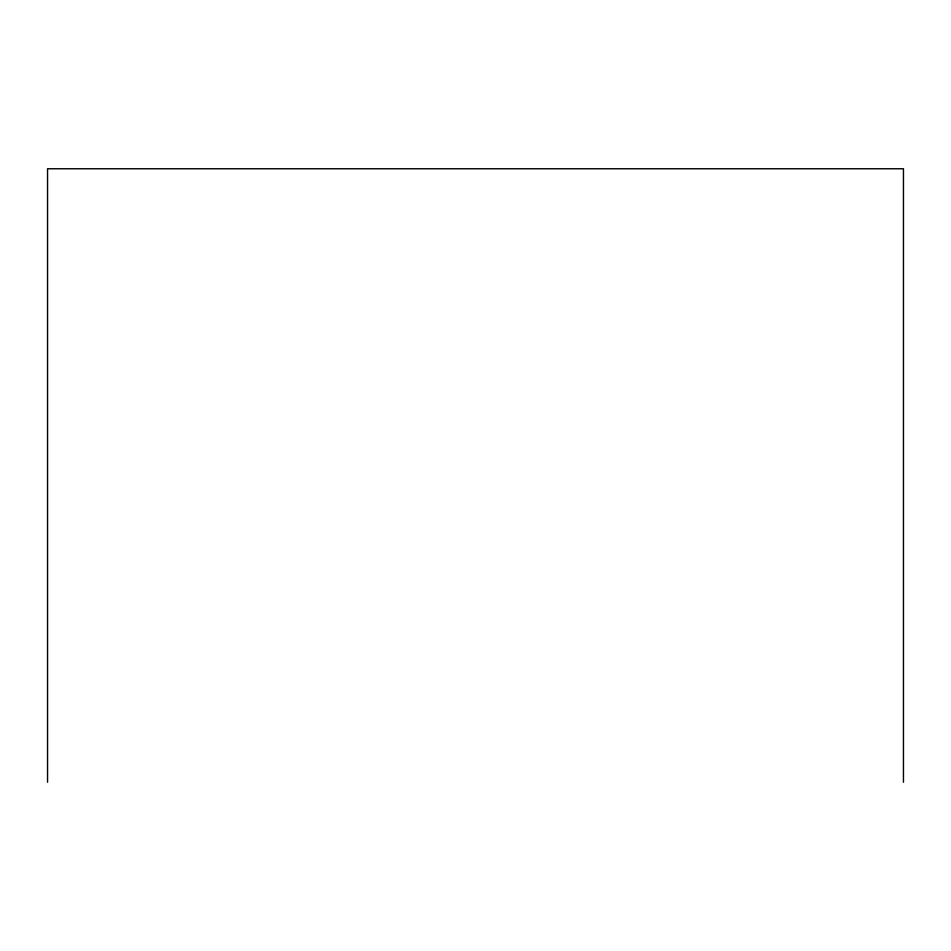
<?xml version="1.0" encoding="UTF-8"?>
<svg xmlns="http://www.w3.org/2000/svg" width="951" height="951" viewBox="0 0 951 951"><rect width="100%" height="100%" fill="white"/><g stroke="black" fill="none" stroke-linecap="round" stroke-linejoin="round"><path stroke-width="1.43" d="M903.45 782.233L903.45 168.767L47.55 168.767L47.55 782.233"/></g></svg>
